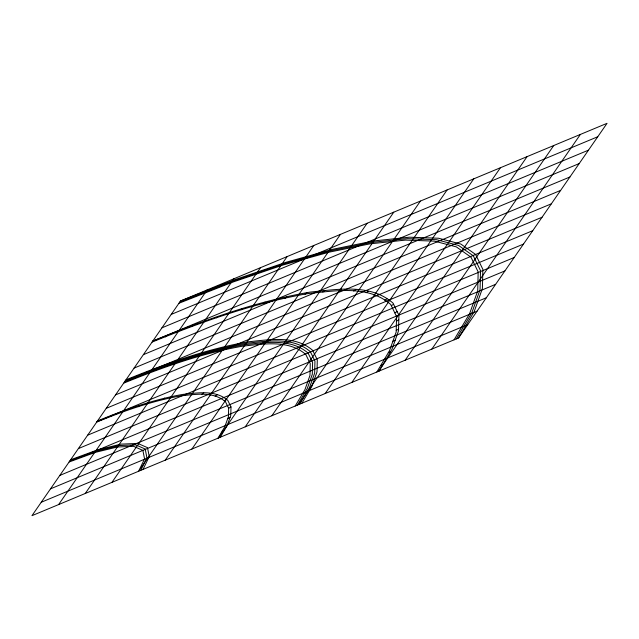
<?xml version="1.0" encoding="UTF-8"?>
<svg xmlns="http://www.w3.org/2000/svg" width="639" height="639" viewBox="0 0 639 639"><rect width="100%" height="100%" fill="white"/><g stroke="black" fill="none" stroke-linecap="round" stroke-linejoin="round"><path stroke-width="0.96" d="M96.753 422.036C124.046 410.933 151.978 400.877 181.101 395.829C195.758 394.351 213.322 391.188 225.479 401.739L228.642 408.241L228.435 416.58L224.872 426.612L218.003 438.178M97.527 420.917C125.14 409.679 153.408 399.503 182.882 394.399C197.715 392.905 215.487 389.702 227.788 400.373L230.991 406.955L230.783 415.398L227.172 425.55L220.223 437.252M140.804 470.336L146.906 457.7L145.181 449.017L135.732 444.872L119.213 445.559L96.745 451.022L69.867 460.887M143.024 469.409L149.254 456.518L147.489 447.651L137.848 443.426L120.995 444.129L98.071 449.704L70.641 459.768M295.202 406.021L304.923 389.662L309.963 375.46L310.25 363.663L305.777 354.461C288.58 339.533 263.723 344.014 242.98 346.106C201.78 353.239 162.258 367.473 123.639 383.184M297.423 405.094L307.223 388.6L312.311 374.278L312.599 362.377L308.094 353.103C290.745 338.047 265.68 342.56 244.761 344.669C203.21 351.873 163.352 366.219 124.413 382.066M299.651 404.167L309.524 387.538L314.66 373.096L314.947 361.091L310.402 351.738C292.91 336.561 267.637 341.114 246.542 343.239C204.648 350.499 164.455 364.973 125.188 380.948M301.872 403.241L311.832 386.467L317 371.914L317.295 359.813L312.711 350.38C295.074 335.076 269.594 339.66 248.323 341.809C206.077 349.126 165.557 363.719 125.963 379.83M376.85 372.01L389.574 350.579L396.188 331.976L396.563 316.513L390.701 304.46C368.272 284.802 335.523 290.881 308.429 293.509C254.45 302.862 202.667 321.513 152.074 342.089M379.071 371.083L391.883 349.517L398.528 330.794L398.912 315.235L393.009 303.102C370.436 283.317 337.48 289.427 310.211 292.079C255.88 301.496 203.769 320.259 152.849 340.97M454.049 339.852L469.625 313.621L477.716 290.857L478.172 271.934L470.999 257.19L456.318 246.862L434.368 241.127L405.541 240.096L370.316 243.786L329.301 252.125L283.197 264.969L232.804 282.103L178.96 303.237M456.27 338.926L471.925 312.559L480.057 289.675L480.52 270.656L473.315 255.824L458.554 245.44L436.493 239.689L407.506 238.651L372.098 242.357L330.866 250.736L284.523 263.651L233.858 280.872L179.735 302.119M458.49 337.999L474.234 311.497L482.405 288.493L482.876 269.37L475.624 254.466L460.783 244.026L438.61 238.243L409.471 237.197L373.879 240.919L332.432 249.346L285.849 262.325L234.912 279.642L180.51 301.001L31.95 515.681L458.49 337.999L607.05 123.319L180.51 301.001M58.612 504.57L207.172 289.898M85.267 493.468L233.826 278.788M111.929 482.365L260.488 267.685M287.143 256.582L138.583 471.255L144.566 458.882L142.872 450.375L133.615 446.318L117.432 446.988L95.427 452.34L69.092 462.005L495.632 284.331M165.245 460.152L313.805 245.48M191.9 449.049L340.459 234.369M218.562 437.947L367.121 223.267M245.216 426.836L393.784 212.164M271.879 415.733L420.438 201.053M298.541 404.631L447.1 189.951M325.195 393.52L473.755 178.848M351.857 382.418L500.417 167.745M378.512 371.315L527.071 156.635M405.174 360.212L553.733 145.532M431.828 349.102L580.388 134.43M165.285 336.905L166.14 335.755M110.986 416.444L111.929 415.262M191.66 326.553L192.69 325.339M216.661 317.823L217.843 316.545M138.248 406.684L139.518 405.382M241.023 309.771L242.373 308.445M263.611 303.477L265.097 302.111M163.017 399.503L164.582 398.121M284.978 298.277L286.607 296.879M305.075 294.196L306.832 292.766M184.208 395.501L186.029 394.071M322.823 292.007L324.692 290.569M339.573 290.585L341.553 289.14M201.708 394.391L203.737 392.937M353.694 291.088L355.771 289.643M366.155 292.75L368.304 291.312M215.135 396.172L217.324 394.75M376.906 295.553L379.127 294.14M384.702 300.242L386.978 298.852M224.185 400.829L226.478 399.455M391.292 305.674L393.6 304.316M394.806 312.894L397.138 311.592M228.642 408.241L230.991 406.955M396.452 321.153L398.8 319.907M396.22 330.427L398.568 329.237M227.724 418.593L230.064 417.427M392.881 341.274L395.206 340.156M388.296 352.728L390.597 351.674M222.124 431.237L224.393 430.231M380.652 365.604L382.913 364.605M171.228 314.42L597.769 136.738M161.939 327.839L588.479 150.157M152.657 341.25L579.198 163.576M143.368 354.669L569.908 176.995M134.086 368.088L560.627 190.406M124.797 381.507L551.337 203.825M115.515 394.918L542.056 217.244M106.234 408.337L532.766 230.663M96.944 421.756L523.485 244.082M87.663 435.175L514.203 257.493M78.373 448.594L504.914 270.912M59.802 475.424L486.343 297.75M50.521 488.843L477.061 311.161M41.231 502.262L467.772 324.58"/></g></svg>
